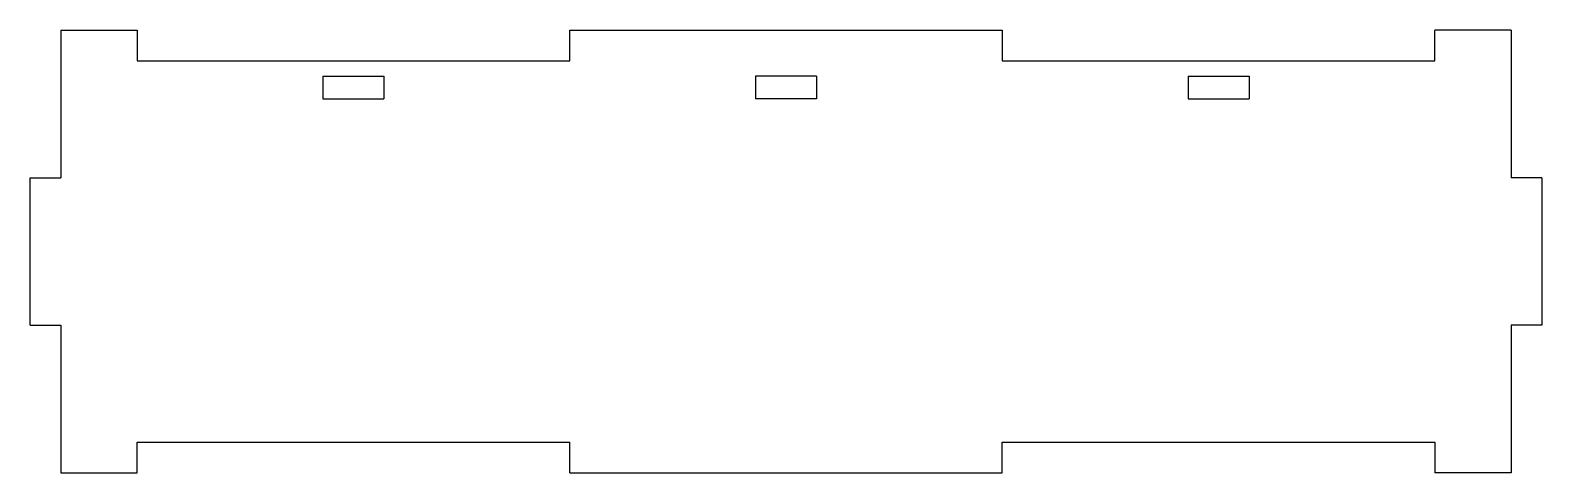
# Model space of a CAD drawing. Extents: x -65 to 133, y 100 to 158.
import ezdxf

# ---------------------------------------------------------------- set-up
doc = ezdxf.new("R2010")
doc.units = 0
doc.layers.add('VISIBLE', color=7, linetype='CONTINUOUS')

msp = doc.modelspace()

# ---------------------------------------------------------------- linework, layer by layer
at = {"layer": 'VISIBLE'}
for p, q in [((-61.36, 157.98), (-51.36, 157.98)), ((-61.36, 157.98), (-61.36, 138.65)), ((-51.36, 157.98), (-51.36, 153.98)), ((5.3, 157.98), (61.97, 157.98)), ((5.3, 153.98), (5.3, 157.98)), ((61.97, 157.98), (61.97, 153.98)), ((128.64, 157.98), (118.64, 157.98)), ((118.64, 153.98), (118.64, 157.98)), ((128.64, 157.98), (128.64, 138.65)), ((-51.36, 153.98), (5.3, 153.98)), ((61.97, 153.98), (118.64, 153.98)), ((-27.03, 151.98), (-27.03, 148.98)), ((-27.03, 151.98), (-19.03, 151.98)), ((-19.03, 151.98), (-19.03, 148.98)), ((29.64, 151.98), (29.64, 148.98)), ((37.64, 151.98), (29.64, 151.98)), ((37.64, 151.98), (37.64, 148.98)), ((86.3, 151.98), (94.3, 151.98)), ((86.3, 151.98), (86.3, 148.98)), ((94.3, 151.98), (94.3, 148.98)), ((-27.03, 148.98), (-19.03, 148.98)), ((37.64, 148.98), (29.64, 148.98)), ((86.3, 148.98), (94.3, 148.98)), ((-65.36, 138.65), (-61.36, 138.65)), ((-65.36, 119.32), (-65.36, 138.65)), ((132.64, 138.65), (128.64, 138.65)), ((132.64, 138.65), (132.64, 119.32)), ((-65.36, 119.32), (-61.36, 119.32)), ((-61.36, 119.32), (-61.36, 99.98)), ((128.64, 119.32), (128.64, 99.98)), ((132.64, 119.32), (128.64, 119.32)), ((-51.36, 99.98), (-51.36, 103.98)), ((-51.36, 103.98), (5.3, 103.98)), ((5.3, 99.98), (5.3, 103.98)), ((61.97, 99.98), (61.97, 103.98)), ((61.97, 103.98), (118.64, 103.98)), ((118.64, 103.98), (118.64, 99.98)), ((-61.36, 99.98), (-51.36, 99.98)), ((5.3, 99.98), (61.97, 99.98)), ((128.64, 99.98), (118.64, 99.98))]:
    msp.add_line(p, q, dxfattribs=at)

doc.saveas('drawing.dxf')
